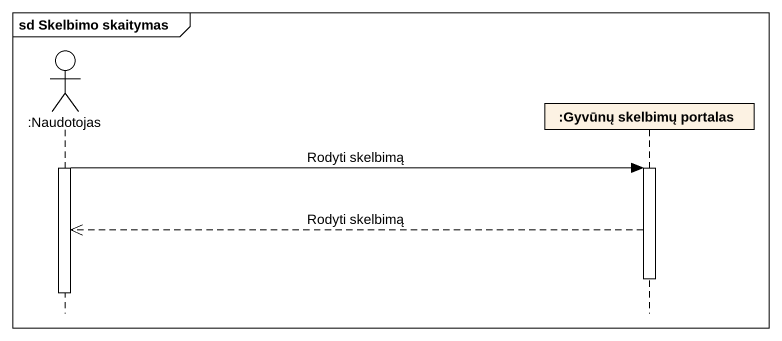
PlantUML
@startuml
mainframe sd Skelbimo skaitymas
hide footbox
actor ":Naudotojas" as Naudotojas
participant ":Gyvūnų skelbimų portalas" as Gyvūnų_skelbimų_portalas

activate Naudotojas
Naudotojas -> Gyvūnų_skelbimų_portalas : Rodyti skelbimą
activate Gyvūnų_skelbimų_portalas
Gyvūnų_skelbimų_portalas -->> Naudotojas : Rodyti skelbimą
deactivate Gyvūnų_skelbimų_portalas
deactivate Naudotojas
@enduml
